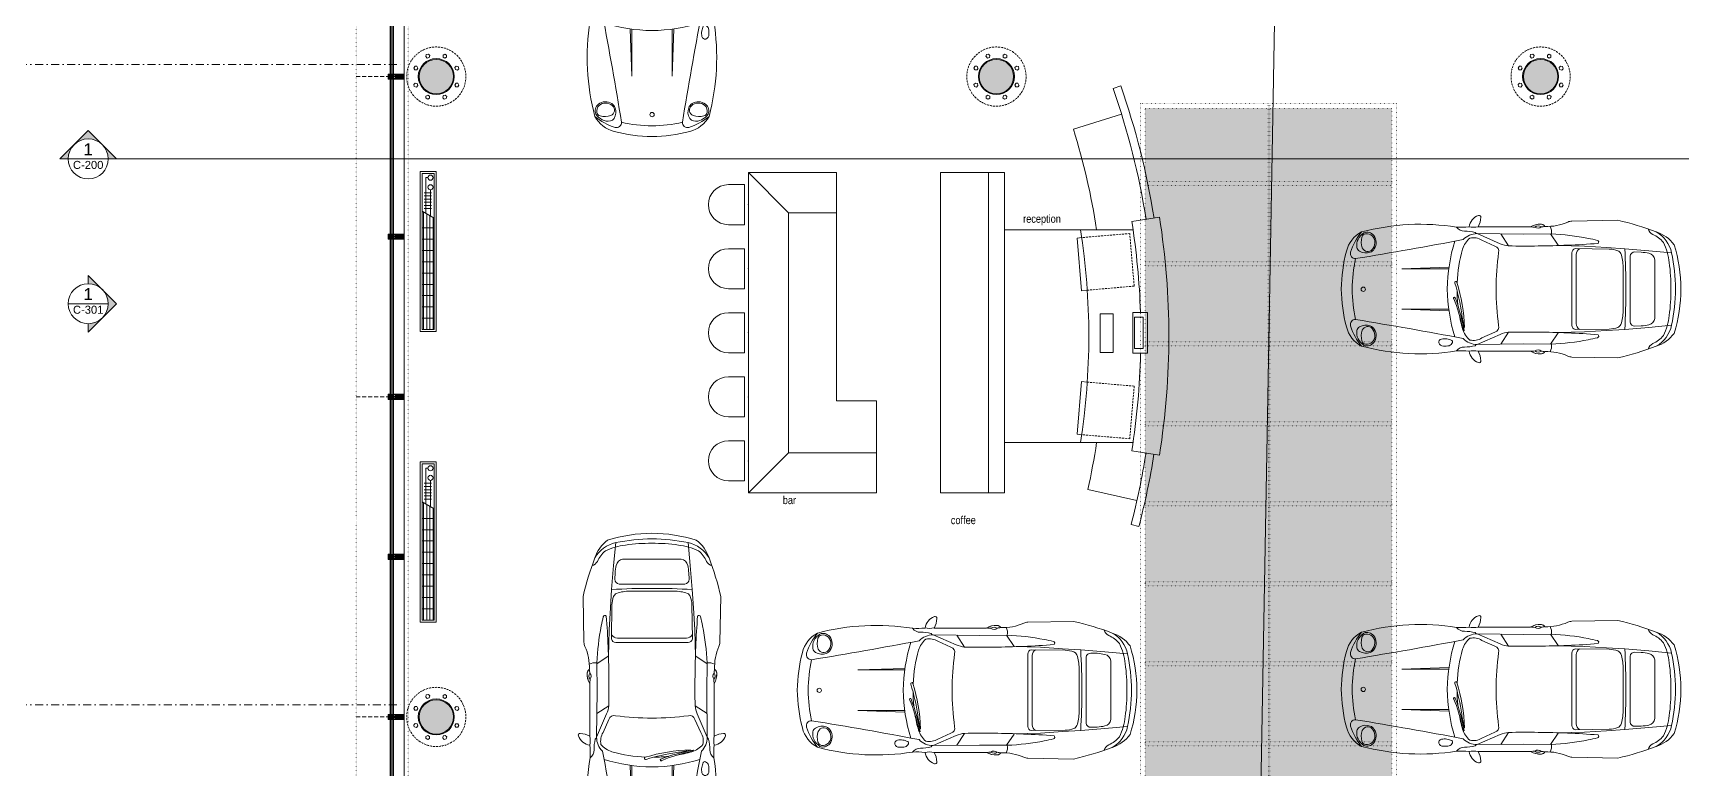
# Model space of a CAD drawing. Extents: x -9059 to 11889, y 0 to 6614.
# Drawn here: x 1301 to 3361, y 1282 to 2201 of the extents above; entities that cross this region are included whole.
import ezdxf
from ezdxf.enums import TextEntityAlignment as Align

# ---------------------------------------------------------------- set-up
doc = ezdxf.new("R2010")
doc.units = 0
doc.header["$LTSCALE"] = 10
doc.header["$MEASUREMENT"] = 0
for name, pattern in [('DASHDOT', [1, 0.5, -0.25, 0, -0.25]), ('DOT2', [0.125, 0, -0.125]), ('HIDDEN', [0.375, 0.25, -0.125])]:
    doc.linetypes.add(name, pattern=pattern)
doc.layers.get('0').update_dxf_attribs({"color": 9, "lineweight": 9})
for name, color, linetype, lineweight in [('01', 9, 'Continuous', 9), ('03S', 255, 'Continuous', 9), ('04', 9, 'Continuous', 9), ('05', 9, 'Continuous', 9), ('05V', 9, 'Continuous', 9), ('06C', 9, 'Continuous', 9), ('09', 9, 'Continuous', 9), ('10', 9, 'Continuous', 9), ('15', 9, 'Continuous', 9), ('20', 9, 'DOT2', 9), ('21', 9, 'Continuous', 9), ('24', 9, 'DASHDOT', 9), ('35', 9, 'Continuous', 9)]:
    doc.layers.add(name, color=color, linetype=linetype, lineweight=lineweight)
doc.styles.add('Arial', font='arial.ttf', dxfattribs={"height": 2.5})
doc.styles.add('MuuM_TEXT-STANDART', font='ARIALN.TTF')

# ---------------------------------------------------------------- blocks, each defined once
blk = doc.blocks.new('p-prs-kolon-02')
h = blk.add_hatch(color=255)
h.dxf.hatch_style = 1
edge = h.paths.add_edge_path()
edge.add_arc((0, 0), 22.5, 0, 360)
for radius in [22.5, 21.5]:
    blk.add_circle((0, 0), radius)
at = {"layer": '20', "linetype": 'HIDDEN'}
for points in [[(-12.5, 27.5), (-9.9, 28.1), (-8.1, 26.3), (-8.8, 23.8), (-11.3, 23.1), (-13.1, 25), (-12.5, 27.5)], [(10.6, 28.2), (12.9, 26.9), (12.9, 24.3), (10.6, 23), (8.4, 24.3), (8.4, 26.9), (10.6, 28.2)], [(-28.2, 10.6), (-26.9, 12.9), (-24.3, 12.9), (-23, 10.6), (-24.3, 8.4), (-26.9, 8.4), (-28.2, 10.6)], [(27.5, 12.5), (28.1, 9.9), (26.3, 8.1), (23.8, 8.8), (23.1, 11.3), (25, 13.1), (27.5, 12.5)], [(-27.5, -12.5), (-28.1, -9.9), (-26.3, -8.1), (-23.8, -8.8), (-23.1, -11.3), (-25, -13.1), (-27.5, -12.5)], [(28.2, -10.6), (26.9, -12.9), (24.3, -12.9), (23, -10.6), (24.3, -8.4), (26.9, -8.4), (28.2, -10.6)], [(-10.6, -28.2), (-12.9, -26.9), (-12.9, -24.3), (-10.6, -23), (-8.4, -24.3), (-8.4, -26.9), (-10.6, -28.2)], [(12.5, -27.5), (9.9, -28.1), (8.1, -26.3), (8.8, -23.8), (11.3, -23.1), (13.1, -25), (12.5, -27.5)]]:
    blk.add_lwpolyline(points, dxfattribs=at)
blk.add_circle((0, 0), 37, dxfattribs=at)
blk = doc.blocks.new('p-dog-profil_kapali')
at = {"layer": '03S'}
h = blk.add_hatch(color=256, dxfattribs=at)
h.dxf.hatch_style = 1
h.paths.add_polyline_path([(-3.2, 0), (3.2, 0), (3.2, -13.5), (2.2, -13.5), (2.2, -10.5), (1.5, -10.5), (0.5, -11.5), (0.5, -13.5), (1, -13.5), (1, -14.5), (3, -14.5), (3, -16.5), (1, -16.5), (1, -18.5), (1.8, -18.5), (1.8, -17.5), (3.2, -17.5), (3.2, -20), (-3.2, -20), (-3.2, -17.5), (-1.8, -17.5), (-1.8, -18.5), (-1, -18.5), (-1, -16.5), (-3, -16.5), (-3, -14.5), (-1, -14.5), (-1, -13.5), (-0.5, -13.5), (-0.5, -11.5), (-1.5, -10.5), (-2.3, -10.5), (-2.3, -13.5), (-3.2, -13.5)])
for p in [(3, -15.2), (3, -15.8)]:
    blk.add_point(p)
at = {"layer": '10'}
for points in [[(3.2, -10.5), (-3.2, -10.5), (-3.2, 0), (3.2, 0)], [(3.2, -20), (-3.2, -20), (-3.2, -18.5), (3.2, -18.5)], [(-1, -13.5), (1, -13.5), (1, -18.5), (-1, -18.5)]]:
    blk.add_lwpolyline(points, close=True, dxfattribs=at)
for points in [[(-3.3, -10.5), (-2.3, -10.5), (-2.3, -13.5), (-3.2, -13.5)], [(-3.2, -8), (-3.2, -8), (-1.8, -8), (-1.8, -10.5)], [(-3.2, -10.5), (-3.2, -10.5), (3.2, -10.5)], [(-3.2, -13.5), (-3.2, -10.5)], [(-3.2, -18.5), (-3.2, -17.5), (-1.8, -17.5), (-1.8, -18.5)], [(-1, -14.5), (-1, -14.5), (-3, -14.5), (-3, -16.5), (-1, -16.5)], [(1.8, -10), (-1.8, -10)], [(-0.5, -17.5), (-0.5, -17.5), (-0.5, -11.5), (-1.5, -10.5), (-1.5, -10.5)], [(1, -18.5), (1, -17.5), (-1, -17.5), (-1, -18.5)], [(1.5, -10.5), (1.5, -10.5), (0.5, -11.5), (0.5, -17.5)], [(1, -14.5), (1, -14.5), (3, -14.5), (3, -16.5), (1, -16.5)], [(3.2, -8), (3.2, -8), (1.8, -8), (1.8, -10.5)], [(1.8, -18.5), (1.8, -17.5), (3.2, -17.5), (3.2, -18.5)], [(3.2, -10.5), (2.2, -10.5), (2.2, -13.5), (3.2, -13.5), (3.2, -10.5)]]:
    blk.add_lwpolyline(points, dxfattribs=at)
blk = doc.blocks.new('p-cph_cam_dyn1806')
at = {"layer": '06C'}
blk.add_lwpolyline([(-119.75, 0), (1777, 0)], dxfattribs=at)
at = {"layer": '15'}
for points in [[(-122, -14), (1791.5, -14)], [(-122, -17), (1794, -17)], [(-120, -14.5), (1791.5, -14.5)], [(-120, -16.5), (1793.5, -16.5)], [(-119.75, -13.5), (1791.5, -13.5)], [(-119.75, -17.5), (1794.5, -17.5)]]:
    blk.add_lwpolyline(points, dxfattribs=at)
at = {"layer": '20', "linetype": 'HIDDEN', "ltscale": 2}
for points in [[(37, -60), (37, -20)], [(437, -60), (437, -20)], [(837, -60), (837, -20)], [(1237, -60), (1237, -20)], [(1637, -60), (1637, -20)]]:
    blk.add_lwpolyline(points, dxfattribs=at)
for p in [(-123, 0), (37, 0), (237, 0), (837, 0), (1037, 0), (1237, 0), (1437, 0), (437, 0), (637, 0), (1637, 0)]:
    blk.add_blockref('p-dog-profil_kapali', p)
blk = doc.blocks.new('A$C38B13A8F')
for p, q in [((280.6, 0), (80.6, 0)), ((80.6, 0), (80.6, -20)), ((280.6, -20), (280.6, 0)), ((80.6, -20), (280.6, -20))]:
    blk.add_line(p, q)
at = {"color": 252}
for p, q in [((229.9, -4), (83, -4)), ((227.5, -8), (83, -8)), ((225.2, -12), (83, -12)), ((222.9, -16), (83, -16)), ((222, -17.5), (230.8, -2.5)), ((257.7, -12.8), (224.8, -12.7)), ((272.8, -6.8), (228.3, -6.8)), ((234.1, -5), (234.1, -14.1)), ((238.1, -5), (238.1, -14.1)), ((242.1, -5), (242.1, -14.1)), ((246, -5), (246, -14.1)), ((250, -5), (250, -14.1)), ((254, -5), (254, -14.1)), ((272.8, -9.6), (272.8, -6.8))]:
    blk.add_line(p, q, dxfattribs=at)
at = {"color": 252, "linetype": 'Continuous'}
for p, q in [((97.2, -17.5), (97.2, -2.5)), ((111.3, -17.5), (111.3, -2.5)), ((125.4, -17.5), (125.4, -2.5)), ((139.5, -17.5), (139.5, -2.5)), ((153.6, -17.5), (153.6, -2.5)), ((167.8, -17.5), (167.8, -2.5)), ((181.9, -17.5), (181.9, -2.5)), ((196, -17.5), (196, -2.5)), ((210.1, -17.5), (210.1, -2.5))]:
    blk.add_line(p, q, dxfattribs=at)
blk.add_lwpolyline([(278.1, -2.5), (278.1, -17.5), (83, -17.5), (83, -2.5)], close=True)
at = {"color": 252}
for centre in [(260.8, -12.8), (272.8, -12.8)]:
    blk.add_circle(centre, 3.18, dxfattribs=at)
blk = doc.blocks.new('0_exteriorelevation2')
h = blk.add_hatch(color=256)
edge = h.paths.add_edge_path()
edge.add_arc((0, 0), 5, 45, 90)
edge.add_line((0, 5), (0, 7.07))
edge.add_line((0, 7.07), (3.54, 3.54))
edge = h.paths.add_edge_path()
edge.add_line((0, -5), (0, -7.07))
edge.add_line((0, -7.07), (3.54, -3.54))
edge.add_arc((0, 0), 5, 270, 315, ccw=False)
h.paths.add_polyline_path([(3.79, 3.28), (7.07, 0), (3.54, -3.54), (3.77, -3.29), (3.92, -3.11), (4.03, -2.96), (4.19, -2.73), (4.41, -2.36), (4.51, -2.15), (4.59, -1.99), (4.66, -1.81), (4.75, -1.55), (4.83, -1.3), (4.89, -1.03), (4.93, -0.84), (4.97, -0.5), (5, -0.18), (5, 0.07), (4.99, 0.36), (4.96, 0.6), (4.91, 0.94), (4.86, 1.16), (4.82, 1.32), (4.77, 1.51), (4.69, 1.75), (4.58, 2), (4.47, 2.25), (4.36, 2.45), (4.26, 2.62), (4.13, 2.82), (3.97, 3.03), (3.84, 3.2), (3.69, 3.37), (3.55, 3.52)])
for points in [[(0, -7.07), (7.07, 0), (0, 7.07), (0, 5)], [(0, -7.07), (7.07, 0), (0, 7.07), (0, 5)], [(-5, 0), (5, 0)], [(0, -5), (0, -7.07)], [(0, -5), (0, -7.07)]]:
    blk.add_lwpolyline(points)
blk.add_circle((0, 0), 5)
at = {"style": 'Arial'}
blk.add_attdef('KESITADI', text='', height=3, dxfattribs=at).set_placement((0, 0), align=Align.BOTTOM_CENTER)
blk.add_attdef('PAFTAADI', text='', height=2, dxfattribs=at).set_placement((0, -0.5), align=Align.TOP_CENTER)
blk = doc.blocks.new('0_buildingsection')
h = blk.add_hatch(color=256)
h.paths.add_polyline_path([(7.07, 0), (0, 7.07), (-7.07, 0)])
h.paths.add_polyline_path([(5, 0, 1), (-5, 0)], flags=16)
for points in [[(7.07, 0), (0, 7.07), (-7.07, 0), (25, 0)], [(7.07, 0), (0, 7.07), (-7.07, 0), (7.07, 0)]]:
    blk.add_lwpolyline(points)
blk.add_circle((0, 0), 5)
at = {"style": 'Arial'}
blk.add_attdef('KESITADI', text='', height=3, dxfattribs=at).set_placement((0, 0), align=Align.BOTTOM_CENTER)
blk.add_attdef('PAFTAADI', text='', height=2, dxfattribs=at).set_placement((0, -0.5), align=Align.TOP_CENTER)
blk = doc.blocks.new('prs-plan')
for points in [[(325, 0, 0.073985), (239, 554, 0.153936), (16, 714, 0.035069), (-466, 860), (-1037, 850, 0.080758), (-1089, 837, -0.111291), (-1375, 782, 0.222022), (-1420, 809, 0.155977), (-1555, 777), (-2211, 777, 0.115278), (-2175, 896, 0.541385), (-2206, 919, 0.273922), (-2323, 777, -0.044974), (-2479, 773, 0.105774), (-3667, 713, 0.212201), (-3856, 472, 0.055723), (-3920, 0, 0.055723), (-3856, -472, 0.212201), (-3667, -713, 0.105774), (-2479, -773, -0.044974), (-2323, -777, 0.273922), (-2206, -919, 0.541385), (-2175, -896, 0.115278), (-2211, -777), (-1555, -777, 0.155977), (-1420, -809, 0.222022), (-1375, -782, -0.111291), (-1089, -837, 0.080758), (-1037, -850), (-466, -860, 0.035069), (16, -714, 0.153936), (239, -554, 0.073985)], [(16, -714, -0.035069), (-466, -860), (-1037, -850, -0.080758), (-1089, -837, 0.111291), (-1375, -782, -0.231444), (-1423, -809, -0.153464), (-1555, -777), (-2211, -777, -0.115278), (-2175, -896, -0.541385), (-2206, -919, -0.273922), (-2323, -777, 0.044974), (-2479, -773, -0.105774), (-3667, -713, -0.212201), (-3856, -472, -0.055723), (-3920, 0, -0.055723), (-3856, 472, -0.212201), (-3667, 713, -0.105774), (-2479, 773, 0.044974), (-2323, 777, -0.273922), (-2206, 919, -0.541385), (-2175, 896, -0.115278), (-2211, 777), (-1555, 777, -0.153464), (-1423, 809, -0.231444), (-1375, 782, 0.111291), (-1089, 837, -0.080758), (-1037, 850), (-466, 860, -0.035069), (16, 714, -0.153936), (239, 554, -0.073985), (325, 0, -0.073985), (239, -554, -0.153936)], [(-3507, 501, 0.318262), (-3515, 669, 0.336631), (-3640, 702, 0.107863), (-3709, 621, 0.176217), (-3724, 519, 0.204198), (-3692, 473, 0.234058), (-3559, 459, 0.162353)], [(-3534, 494, 0.163341), (-3500, 577, 0.213722), (-3531, 661, 0.243766), (-3617, 689, 0.291481), (-3662, 649, 0.158425), (-3657, 514, 0.556548)], [(-1039, 0), (-1039, -452, 0.388823), (-996, -505), (-571, -500, 0.078172), (-465, -479, 0.196108), (-427, -443, 0.096829), (-399, -274), (-399, 0), (-399, 274, 0.096829), (-427, 443, 0.196108), (-465, 479, 0.078172), (-571, 500), (-996, 505, 0.388823), (-1039, 452)], [(-310, 0), (-310, -411, 0.407574), (-250, -463), (-171, -461, 0.03281), (-76, -447, 0.311096), (0, -366), (0, 0), (0, 366, 0.311096), (-76, 447, 0.03281), (-171, 461), (-250, 463, 0.407574), (-310, 411)], [(-2381, -481, 0.066931), (-2474, 85, 1.115799), (-2500, 74, -0.036962), (-2415, -309, 0.02456)], [(-2496, -110, -0.043566), (-2383, -521, -0.084927), (-2410, -455, 0.037508), (-2512, -123, -1.353737)], [(-3507, -501, -0.318262), (-3515, -669, -0.336631), (-3640, -702, -0.107863), (-3709, -621, -0.176217), (-3724, -519, -0.204198), (-3692, -473, -0.234058), (-3559, -459, -0.162353)], [(-3534, -494, -0.163341), (-3500, -577, -0.213722), (-3531, -661, -0.243766), (-3617, -689, -0.291481), (-3662, -649, -0.158425), (-3657, -514, -0.556548)], [(-2530, -669, 0.383263), (-2540, -641, 0.054412), (-2600, -623, 0.109062), (-2669, -625, 0.400423), (-2701, -674, 0.320332), (-2644, -712, 0.05979), (-2571, -708, 0.197788)]]:
    blk.add_lwpolyline(points, format="xyb", close=True)
for points in [[(-3667, 713, 0.101535), (-3804, 461, 0.52292), (-3741, 381, 0.007101), (-2397, 618, -0.204495), (-2222, 692), (-1644, 685), (-1295, 688, -0.038718), (-833, 633, -0.010841), (-718, 608, -0.648), (-711, 571, -0.015753), (-1092, 548, -0.014486), (-1829, 539, -0.071916), (-1933, 566), (-2222, 692)], [(-2479, 773, 0.242846), (-2380, 724, -0.066443), (-2247, 708, 0.284222), (-2222, 692, 0.284222)], [(-2449, -305, 0.031083), (-2404, -500, 0.14503), (-2314, -637, 0.190771), (-2163, -611), (-2000, -537, 0.400838), (-1954, -456, -0.031829), (-1985, 0, -0.031829), (-1954, 456, 0.400838), (-2000, 537), (-2163, 611, 0.190771), (-2314, 637, 0.14503), (-2404, 500, 0.06672), (-2471, 77)], [(-1295, 688, 0.192613), (-1311, 783, 0.192613)], [(-84, -751, -0.178742), (-28, -682, 0.128631), (105, -582, 0.089194), (178, -330, 0.036776), (200, 0, 0.036776), (178, 330, 0.089194), (105, 582, 0.128631), (-28, 682, -0.178742), (-84, 751)], [(16, 714, -0.211518), (208, 453, -0.047818), (256, 0, -0.047818), (208, -453, -0.211518), (16, -714, -0.211518)], [(-2502, -598, -0.070312), (-2595, 0, -0.070312), (-2502, 598)], [(-1214, -544), (-880, -536), (-607, -518), (-378, -504, 0.016855), (-365, 0, 0.016855), (-378, 504), (-607, 518), (-880, 536), (-1214, 544)], [(-943, -504, -0.278411), (-984, -432), (-984, 0), (-984, 432, -0.278411), (-943, 504)], [(-3741, -381, -0.051873), (-3784, 0, -0.051873), (-3741, 381)], [(-2472, -27, 0.027717), (-2463, -205, 0.14503)], [(-3667, -713, -0.101535), (-3804, -461, -0.52292), (-3741, -381, -0.007101), (-2397, -618, 0.204495), (-2222, -692), (-1644, -685), (-1295, -688, 0.038718), (-833, -633, 0.010841), (-718, -608, 0.648), (-711, -571, 0.015753), (-1092, -548, 0.014486), (-1829, -539, 0.071916), (-1933, -566), (-2222, -692)], [(-2479, -773, -0.242846), (-2380, -724, 0.066443), (-2247, -708, -0.284222), (-2222, -692, -0.284222)], [(-1295, -688, -0.192613), (-1311, -783, -0.192613)]]:
    blk.add_lwpolyline(points, format="xyb")
for points in [[(-1829, 539), (-1926, 688)], [(-1210, 548), (-1305, 688)], [(208, 453), (-77, 479), (-378, 504)], [(-2577, 253), (-3163, 253), (-2574, 273)], [(-2577, -253), (-3163, -253), (-2574, -273)], [(-1829, -539), (-1926, -688)], [(-1210, -548), (-1305, -688)], [(208, -453), (-77, -479), (-378, -504)]]:
    blk.add_lwpolyline(points)
blk.add_circle((-3645, -2), 26.6)
for centre, radius, start, end in [((-2267, 1072), 300, 259.298, 280.702), ((-1480, 1337), 564, 262.3343, 268.0614), ((-1459, 726), 61.9, 53.34, 130.5245), ((-1462, 820), 60, 231.9068, 311.9577), ((-1480, 1337), 564, 275.8996, 280.6987), ((-2267, -1072), 300, 79.298, 100.702), ((-1480, -1337), 564, 91.9386, 97.6657), ((-1462, -820), 60, 48.0423, 128.0932), ((-1459, -726), 61.9, 229.4755, 306.66), ((-1480, -1337), 564, 79.3013, 84.1004)]:
    blk.add_arc(centre, radius, start, end)
blk = doc.blocks.new('m-prs-danışma dolabıy')
blk.add_lwpolyline([(20, 200), (0, 200), (0, -200), (20, -200), (20, 200)])
blk = doc.blocks.new('p-prs-danışma')
blk.add_line((-237.8, -320.5), (-235.3, -310.9))
for points in [[(-133, -152.5), (-133, -247.5)], [(133, -152.5), (-133, -152.5)], [(133, -152.5), (133, -247.5)], [(-123.1, -249), (-122.6, -243.2), (-56.8, -248.8), (-57.4, -256)], [(123.1, -249), (122.6, -243.2), (56.8, -248.8), (57.4, -256)], [(-133, -247.5), (-133, -313.2)], [(133, -247.5), (133, -313.2)], [(-143.1, -311.7), (-148.6, -346.3)], [(143.1, -311.7), (148.6, -346.3)]]:
    blk.add_lwpolyline(points)
for points in [[(277.2, -298.9), (277.2, -298.9), (258.6, -238.7, -0.036977), (133, -267.7)], [(-205.3, -318.1), (-191.5, -256.7, 0.017051), (-133, -267.7)], [(147.5, -339.4, 0.045105), (312.6, -297.8), (312.6, -297.8), (309.3, -288.3, -0.045105), (145.9, -329.5, -0.045105)]]:
    blk.add_lwpolyline(points, format="xyb")
at = {"linetype": 'HIDDEN'}
for points in [[(-57.4, -256), (-62.5, -314.6), (-128.2, -309), (-123.1, -249)], [(57.4, -256), (62.5, -314.6), (128.2, -309), (123.1, -249)]]:
    blk.add_lwpolyline(points, dxfattribs=at)
for points in [[(-20.3, -272), (27.7, -272), (27.7, -288.5), (-20.3, -288.5)], [(-21.2, -313.1), (29.7, -313.1), (29.7, -331.1), (-21.2, -331.1)], [(-15.5, -314.9), (23.6, -314.9), (23.6, -325.7), (-15.5, -325.7)]]:
    blk.add_lwpolyline(points, close=True)
for radius, start, end in [(852.5, 261.0246, 278.9754), (945.5, 255.4333, 261.0246), (935.5, 255.4333, 261.0246), (917.5, 261.0246, 268.678), (917.5, 271.8521, 278.9754), (952.5, 261.0246, 278.9754)]:
    blk.add_arc((0, 594.6), radius, start, end)
blk = doc.blocks.new('p-cam ısıklık')
at = {"layer": '09'}
h = blk.add_hatch(dxfattribs=at)
h.set_pattern_fill('DOTS', color=256, scale=5)
h.set_pattern_definition([(0, (-3005.0576, -612.123), (3.96875, 7.9375), [0, -7.9375])])
h.paths.add_polyline_path([(-6, 6), (-6, 1494), (-314, 1494), (-314, 6)])
for points in [[(-320, 0), (-320, 1500), (0, 1500), (0, 0)], [(-314, 6), (-314, 1494), (-6, 1494), (-6, 6)], [(-6, 1397.5), (-314, 1397.5), (-314, 1402.5), (-6, 1402.5)], [(-6, 1297.5), (-314, 1297.5), (-314, 1302.5), (-6, 1302.5)], [(-6, 1197.5), (-314, 1197.5), (-314, 1202.5), (-6, 1202.5)], [(-6, 1097.5), (-314, 1097.5), (-314, 1102.5), (-6, 1102.5)], [(-6, 997.5), (-314, 997.5), (-314, 1002.5), (-6, 1002.5)], [(-6, 897.5), (-314, 897.5), (-314, 902.5), (-6, 902.5)], [(-6, 797.5), (-314, 797.5), (-314, 802.5), (-6, 802.5)], [(-6, 697.5), (-314, 697.5), (-314, 702.5), (-6, 702.5)], [(-6, 597.5), (-314, 597.5), (-314, 602.5), (-6, 602.5)], [(-6, 497.5), (-314, 497.5), (-314, 502.5), (-6, 502.5)], [(-6, 397.5), (-314, 397.5), (-314, 402.5), (-6, 402.5)], [(-6, 297.5), (-314, 297.5), (-314, 302.5), (-6, 302.5)], [(-6, 197.5), (-314, 197.5), (-314, 202.5), (-6, 202.5)], [(-6, 97.5), (-314, 97.5), (-314, 102.5), (-6, 102.5)]]:
    blk.add_lwpolyline(points, close=True)
for points in [[(-160.1, 6), (-160.3, 1498.5)], [(-158.1, 6), (-158.3, 1498.5)]]:
    blk.add_lwpolyline(points)
blk = doc.blocks.new('*U587')
blk.add_lwpolyline([(35, 30), (-365, 30), (-365, -30), (35, -30), (35, 30)])
blk = doc.blocks.new('p-sandalye-01')
blk.add_lwpolyline([(-5, -25), (-5, -25), (-25, -25, -1), (-25, 25), (-5, 25), (-5, 25)], format="xyb", close=True)
blk.add_point((0, 0.1))
blk = doc.blocks.new('p-bar_porsche')
at = {"layer": '05', "ltscale": 0.5}
for points in [[(0, 80), (50, 80), (50, 190), (350, 190), (350, 130), (400, 130), (400, 240), (0, 240), (0, 80)], [(50, 80), (115, 80), (115, 130), (400, 130), (400, 190)]]:
    blk.add_lwpolyline(points, dxfattribs=at)
at = {"layer": '05V', "ltscale": 0.5}
for points in [[(50, 190), (0, 240)], [(350, 190), (400, 240)]]:
    blk.add_lwpolyline(points, dxfattribs=at)
at = {"layer": '05', "extrusion": (0, 0, -1), "zscale": -1, "rotation": 270}
for p in [(-40, 240), (-120, 240), (-200, 240), (-280, 240), (-360, 240)]:
    blk.add_blockref('p-sandalye-01', p, dxfattribs=at)
at = {"layer": '05', "rotation": 180}
blk.add_blockref('*U587', (35, -30), dxfattribs=at)
blk = doc.blocks.new('AKS')
at = {"layer": '24', "ltscale": 2}
for points in [[(1062.5, 2145.9), (1745.1, 2145.9)], [(1062.5, 1345.9), (1745.1, 1345.9)]]:
    blk.add_lwpolyline(points, dxfattribs=at)

msp = doc.modelspace()

# ---------------------------------------------------------------- linework, layer by layer
at = {"layer": '20'}
for points in [[(2684.54, 615.98), (2684.54, 346.73), (1704.54, 346.73), (1704.54, 2309.98), (1744.54, 2309.98)], [(1769.54, 2303.48), (1769.54, 411.73), (2619.54, 411.73), (2619.54, 614.79), (2654.54, 614.79)]]:
    msp.add_lwpolyline(points, dxfattribs=at)
msp.add_lwpolyline([(3004.54, 348.46), (3004.54, 632.98), (3069.54, 632.99), (3069.6, 418.37, 0.3674516), (3919.54, 1316.72), (3919.74, 2309.98), (3984.54, 2309.98), (3984.31, 1314.37, -0.388173), (3004.54, 348.46, -142.7307254)], format="xyb", dxfattribs=at)
at = {"layer": '21'}
for points in [[(2816.14, 202.98), (2856.09, 2448.54), (2710.76, 2448.54), (2710.76, 4021.31)], [(1334.18, 2043.89), (4352.93, 2043.89)]]:
    msp.add_lwpolyline(points, dxfattribs=at)

# ---------------------------------------------------------------- block references
msp.add_blockref('AKS', (19.48, 15.85))
at = {"rotation": 270}
msp.add_blockref('p-cph_cam_dyn1806', (1764.54, 2183.73), dxfattribs=at)
at = {"layer": '01'}
for p in [(1804.54, 2146.73), (2504.54, 2146.73), (3184.54, 2146.73), (1804.54, 1346.73)]:
    msp.add_blockref('p-prs-kolon-02', p, dxfattribs=at)
at = {"layer": '04', "xscale": 0.1, "yscale": 0.1, "zscale": 0.1, "rotation": 90}
for p in [(2074.04, 2463.72), (2074.04, 1543.72)]:
    msp.add_blockref('prs-plan', p, dxfattribs=at)
at = {"layer": '04', "xscale": 0.1, "yscale": 0.1, "zscale": 0.1}
for p in [(3327.44, 1881.31), (2647.62, 1380.15), (3327.44, 1381.31)]:
    msp.add_blockref('prs-plan', p, dxfattribs=at)
at = {"layer": '05', "color": 1, "rotation": 90}
msp.add_blockref('p-prs-danışma', (2362.04, 1822.48), dxfattribs=at)
at = {"layer": '05', "rotation": 90}
msp.add_blockref('p-bar_porsche', (2434.54, 1626.73), dxfattribs=at)
at = {"layer": '05'}
msp.add_blockref('m-prs-danışma dolabıy', (2494.54, 1826.73), dxfattribs=at)
at = {"layer": '20'}
msp.add_blockref('p-cam ısıklık', (3004.54, 612.98), dxfattribs=at)
at = {"layer": '21', "xscale": 5, "yscale": 5, "zscale": 5}
for name, p, values in [('0_buildingsection', (1369.54, 2043.89), {'KESITADI': '1', 'PAFTAADI': 'C-200'}), ('0_exteriorelevation2', (1369.54, 1862.97), {'KESITADI': '1', 'PAFTAADI': 'C-301'})]:
    msp.add_blockref(name, p, dxfattribs=at).add_auto_attribs(values)
at = {"layer": '35', "rotation": 90}
for p in [(1784.54, 1747.67), (1784.53, 1384.67)]:
    msp.add_blockref('A$C38B13A8F', p, dxfattribs=at)

# ---------------------------------------------------------------- texts
at = {"layer": '21', "char_height": 10, "width": 202.1826, "attachment_point": 1, "style": 'MuuM_TEXT-STANDART'}
for s, insert in [('\\pt13.333;reception', (2537.91, 1974.13)), ('\\pt13.333;bar', (2237.54, 1622.62)), ('\\pt13.333;coffee', (2447.54, 1597.62))]:
    msp.add_mtext(s, dxfattribs=dict(at, insert=insert))

doc.saveas('drawing.dxf')
